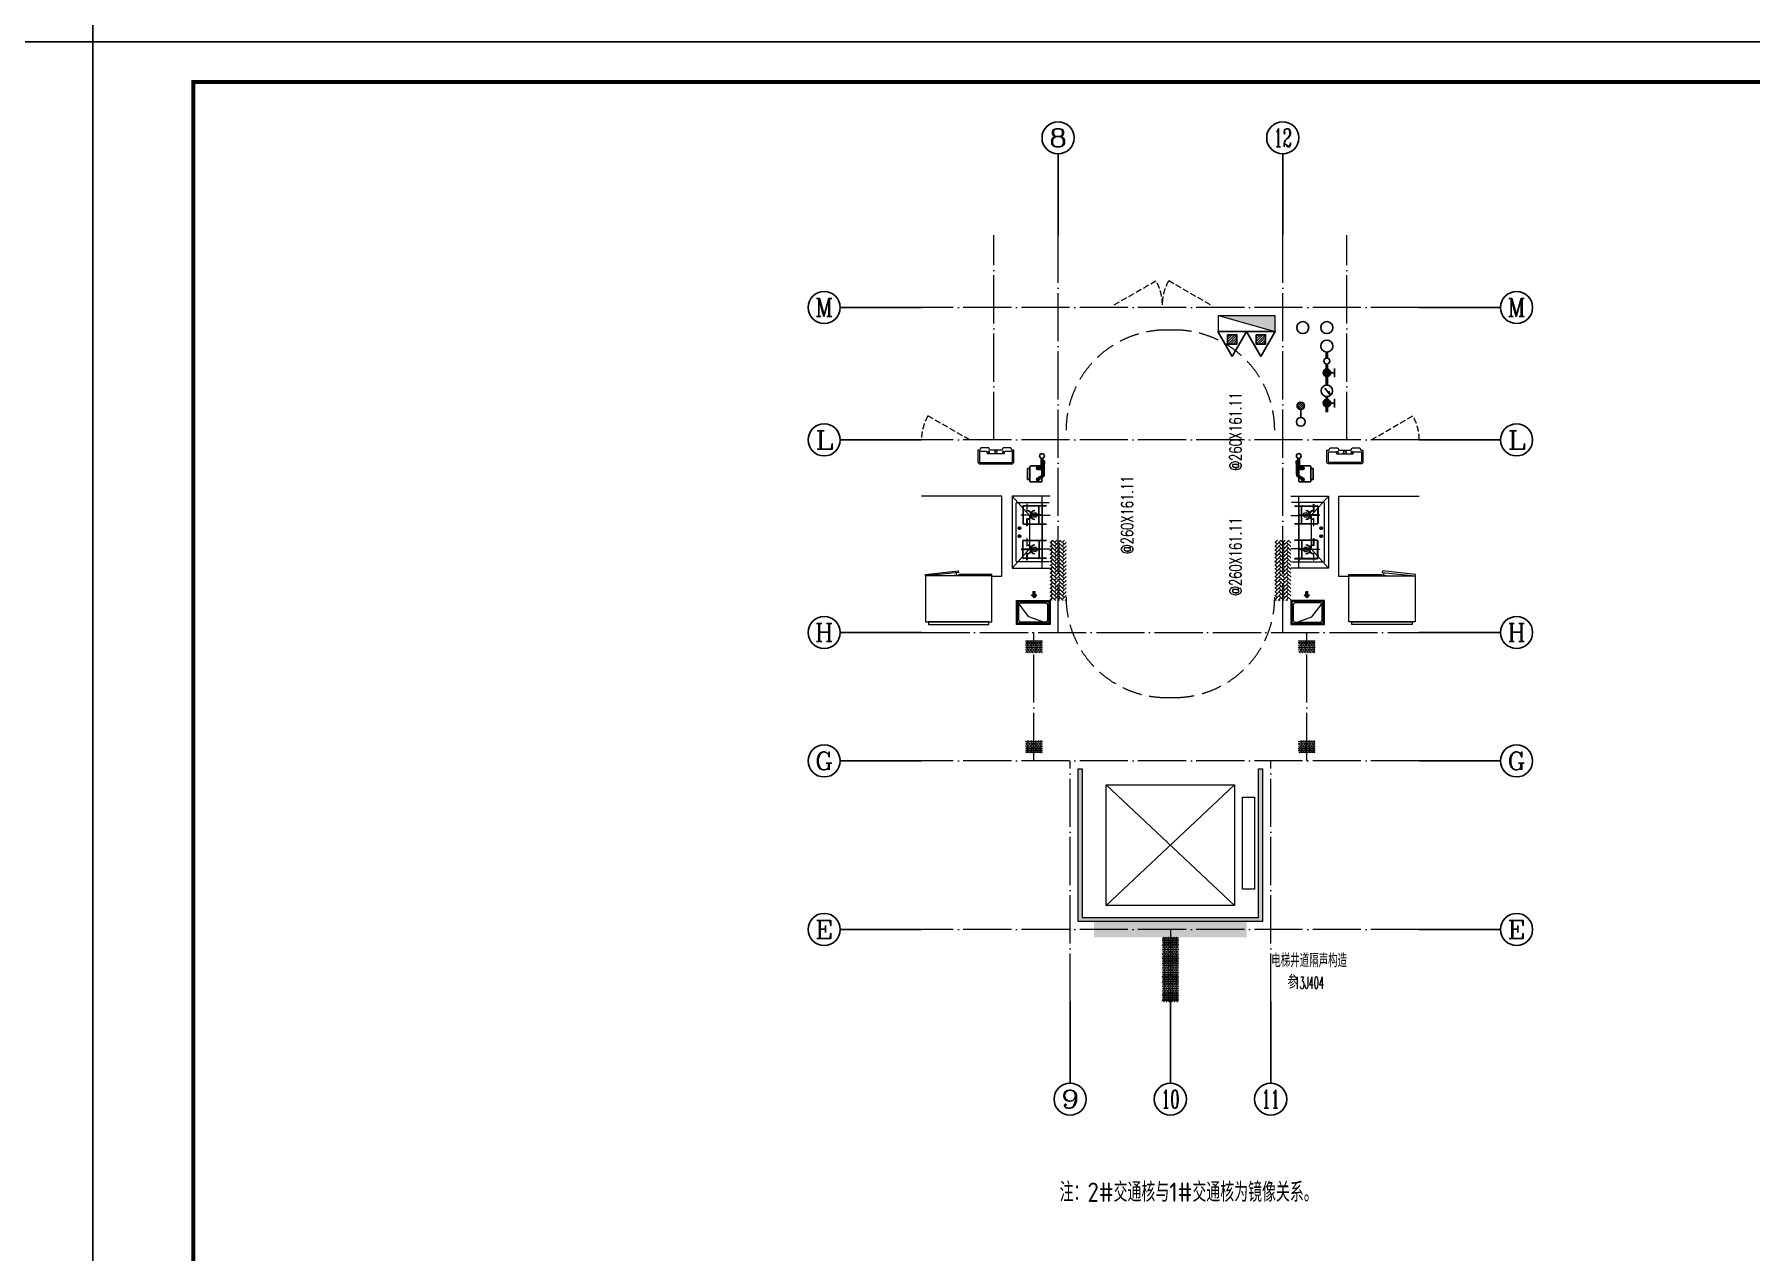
# Model space of a CAD drawing. Extents: x -518115 to 790560, y -210384 to 1628073.
# Drawn here: x 539400 to 560790, y 9715 to 24885 of the extents above; entities that cross this region are included whole.
import ezdxf
from ezdxf.enums import TextEntityAlignment as Align

# ---------------------------------------------------------------- set-up
doc = ezdxf.new("R2010")
doc.units = 0
doc.header["$LTSCALE"] = 1000
doc.header["$MEASUREMENT"] = 0
doc.linetypes.add('DASH', pattern=[0.35, 0.25, -0.1])
doc.linetypes.add('DOTE', pattern=[2.42, 2, -0.2, 0.02, -0.2])
for name, color, linetype, lineweight in [('3.5方案汇报，与郭总、侯月琴确定户型_t8$0$STAIR', 2, 'Continuous', 18), ('DOTE', 19, 'DOTE', 9), ('EQUIP_消火栓', 242, 'Continuous', 18), ('LVTRY', 1, 'Continuous', 13), ('PUB_HATCH', 8, 'Continuous', 9), ('STAIR', 2, 'Continuous', 18), ('WINDOW', 144, 'Continuous', 15), ('填充', 251, 'Continuous', 5), ('平面-空调预留孔', 173, 'Continuous', 15), ('立面-洞口示意', 152, 'Continuous', 13)]:
    doc.layers.add(name, color=color, linetype=linetype, lineweight=lineweight)
for name, color, linetype in [('AH-FURNITURE', 1, 'Continuous'), ('AXIS', 3, 'Continuous'), ('AXIS_TEXT', 4, 'Continuous'), ('EQUIP_地漏', 7, 'Continuous'), ('EQUIP_消防', 7, 'Continuous'), ('PUB_TEXT', 4, 'Continuous'), ('text', 7, 'Continuous'), ('VPIPE-凝结', 150, 'Continuous'), ('VPIPE-废水', 31, 'Continuous'), ('VPIPE-消防', 1, 'TG_X'), ('VPIPE-给水', 3, 'TG_J'), ('保温', 6, 'Continuous'), ('图框', 140, 'Continuous'), ('建筑-排气道', 9, 'Continuous'), ('污水', 3, 'Continuous'), ('给水', 4, 'Continuous')]:
    doc.layers.add(name, color=color, linetype=linetype)
doc.layers.add('yichutu', color=7, linetype='Continuous', true_color=0xffffff, plot=False)
doc.styles.add('_TCH_AXIS', font='COMPLEX', dxfattribs={"bigfont": 'GBCBIG'})
doc.styles.add('_TCH_DIM', font='SIMPLEX.shx', dxfattribs={"width": 0.7, "bigfont": 'GBCBIG.shx'})
doc.styles.add('COMPLEX', font='COMPLEX')
doc.styles.get("Standard").update_dxf_attribs({"font": 'gbenor.shx', "bigfont": 'gbcbig.shx'})
doc.styles.add('TG_LINETYPE', font='SIMPLEX', dxfattribs={"width": 0.8, "height": 3, "bigfont": 'HZTXT'})
doc.linetypes.add('TG_J', pattern='A,2,-0.22,["J",TG_LINETYPE,S=0.1,R=0,X=-0.18,Y=-0.15],0', length=2.22)
doc.linetypes.add('TG_X', pattern='A,4,-0.3,["X",TG_LINETYPE,S=0.1,R=0,X=-0.23,Y=-0.15],0', length=4.3)
pattern_1 = [(45, (120441.77, -354892.905), (0, 47.4157523), [100.584, -33.528]), (135, (120465.476, -354869.198), (3e-15, 47.4157523), [100.584, -33.528])]
pattern_2 = [(90, (120441.769, -354892.905), (-16.49778, 1e-15), [9.525, -19.05]), (210, (120441.769, -354892.905), (8.24889, -14.2874966), [9.525, -19.05]), (150, (120441.769, -354883.38), (-8.24889, -14.2874966), [9.525, -19.05])]

# ---------------------------------------------------------------- blocks, each defined once
blk = doc.blocks.new('A$C549D2611')
at = {"layer": '图框'}
blk.add_lwpolyline([(0, 0), (42050, 0), (42050, -29700), (0, -29700)], close=True, dxfattribs=at)
blk.add_lwpolyline([(0, 0), (42050, 0), (42050, -29700), (0, -29700)], close=True, dxfattribs=at)
at = {"layer": '图框', "const_width": 50}
blk.add_lwpolyline([(41550, -29200), (41550, -500), (1250, -500), (1250, -29200)], close=True, dxfattribs=at)
blk = doc.blocks.new('_AXISO')
blk.add_circle((0, 0), 0.5)
at = {"layer": 'AXIS_TEXT', "style": 'COMPLEX', "width": 1.041667}
blk.add_attdef('A', text='', height=0.56, dxfattribs=at).set_placement((-0.25, -0.28), (0.25, -0.28), align=Align.FIT)
blk = doc.blocks.new('$TwtSys$00000141')
at = {"color": 1}
for p, q in [((-47, 4), (-5, 46)), ((-47, 4), (-5, 46)), ((-44, -18), (18, 44)), ((-44, -18), (18, 44)), ((-33, -33), (33, 33)), ((-33, -33), (33, 33)), ((-16, -44), (44, 16)), ((-16, -44), (44, 16)), ((6, -46), (46, -6)), ((6, -46), (46, -6))]:
    blk.add_line(p, q, dxfattribs=at)
blk.add_circle((0, 0), 47, dxfattribs=at)
blk.add_circle((0, 0), 47, dxfattribs=at)
blk = doc.blocks.new('A$C2705576B')
at = {"layer": '给水'}
h = blk.add_hatch(color=256, dxfattribs=at)
edge = h.paths.add_edge_path()
edge.add_arc((417, -1741), 47.2, 0, 360)
h = blk.add_hatch(color=256, dxfattribs=at)
edge = h.paths.add_edge_path()
edge.add_arc((795, -1741), 47.2, 0, 360)
for p, q in [((363, -1645), (472, -1645)), ((417, -1741), (417, -1645)), ((601, -1768), (525, -1704)), ((525, -1704), (564, -1715)), ((740, -1645), (849, -1645)), ((795, -1741), (795, -1645))]:
    blk.add_line(p, q, dxfattribs=at)
at = {"layer": '给水', "const_width": 35.4}
for points in [[(499, -1741), (302, -1741)], [(903, -1741), (641, -1741)], [(1053, -1741), (978, -1741)]]:
    blk.add_lwpolyline(points, dxfattribs=at)
at = {"layer": '给水'}
for centre, radius in [((417, -1741), 47.2), ((570, -1741), 70.8), ((795, -1741), 47.2), ((941, -1741), 37.5)]:
    blk.add_circle(centre, radius, dxfattribs=at)
blk = doc.blocks.new('FRSDFDGDGDRGDR')
at = {"layer": '平面-空调预留孔'}
for p, q in [((699612, 775044), (699612, 775441)), ((699619, 775448), (699746, 775448)), ((699746, 775448), (699746, 775355)), ((699720, 775342), (699720, 775143)), ((699727, 775349), (699740, 775349)), ((699746, 775037), (699619, 775037)), ((699727, 775136), (699740, 775136)), ((699746, 775130), (699746, 775037))]:
    blk.add_line(p, q, dxfattribs=at)
blk.add_lwpolyline([(699766, 775167), (699793, 775154), (699793, 775057), (699766, 775044), (699766, 775018), (699619, 775018, -0.414214), (699593, 775044), (699593, 775441, -0.414214), (699619, 775468), (699766, 775468), (699766, 775441), (699793, 775428), (699793, 775332), (699766, 775318)], format="xyb", close=True, dxfattribs=at)
for centre, radius in [((699740, 775243), 15.8), ((699740, 775332), 10.6), ((699740, 775154), 10.6)]:
    blk.add_circle(centre, radius, dxfattribs=at)
for centre, start, end in [((699619, 775441), 90, 180), ((699727, 775342), 90, 180), ((699740, 775355), 270, 360), ((699619, 775044), 180, 270), ((699727, 775143), 180, 270), ((699740, 775130), 0, 90)]:
    blk.add_arc(centre, 6.6, start, end, dxfattribs=at)
blk = doc.blocks.new('*U68')
h = blk.add_hatch(color=5)
h.set_gradient(color1=(0, 0, 255), rotation=180, tint=1)
h.paths.add_polyline_path([(0, 0), (-6.35, -6.35), (-6.35, -2.159), (-15, -2.159), (-15, 2.159), (-6.35, 2.159), (-6.35, 6.35)])
at = {"color": 0, "linetype": 'Continuous'}
blk.add_lwpolyline([(0, 0), (-6.35, -6.35), (-6.35, -2.159), (-15, -2.159), (-15, 2.159), (-6.35, 2.159), (-6.35, 6.35)], close=True, dxfattribs=at)
blk = doc.blocks.new('sgrsefv')
at = {"layer": 'PUB_HATCH'}
blk.add_hatch(color=256, dxfattribs=at).paths.add_polyline_path([(1112933, 840916), (1112933, 840646), (1113073, 840646), (1113073, 840661), (1112968, 840661), (1112948, 840681), (1112948, 840881), (1112968, 840901), (1113288, 840901), (1113308, 840881), (1113308, 840681), (1113288, 840661), (1113183, 840661), (1113183, 840646), (1113323, 840646), (1113323, 840916)])
at = {"layer": 'LVTRY', "color": 1}
for p, q in [((1113073, 840661), (1113073, 840646)), ((1113183, 840661), (1113183, 840646))]:
    blk.add_line(p, q, dxfattribs=at)
for points in [[(1112918, 840931), (1113338, 840931), (1113338, 840631), (1112918, 840631)], [(1112933, 840916), (1113323, 840916), (1113323, 840646), (1112933, 840646)], [(1113288, 840661), (1112968, 840661), (1112948, 840681), (1112948, 840881), (1112968, 840901), (1113288, 840901), (1113308, 840881), (1113308, 840681), (1113288, 840661)]]:
    blk.add_lwpolyline(points, close=True, dxfattribs=at)
at = {"layer": '立面-洞口示意'}
blk.add_lwpolyline([(1112918, 840931), (1113182, 840837), (1113338, 840631)], dxfattribs=at)
at = {"layer": '建筑-排气道', "xscale": -5, "yscale": 5, "zscale": 5, "rotation": 270}
blk.add_blockref('*U68', (1113118, 840599), dxfattribs=at)
blk = doc.blocks.new('A-Kitchen-7')
at = {"layer": 'LVTRY'}
for p, q in [((-519, 780), (-7, 834)), ((-4, 811), (-515, 756)), ((-29, 767), (-35, 806)), ((-7, 834), (-4, 811)), ((-515, 756), (-519, 780)), ((515, 756), (-515, 756)), ((-515, 756), (-515, 40)), ((-486, 761), (-485, 756)), ((-29, 767), (-112, 756)), ((515, 780), (0, 780)), ((0, 756), (0, 780)), ((515, 756), (515, 780)), ((515, 40), (515, 756)), ((-515, 40), (515, 40))]:
    blk.add_line(p, q, dxfattribs=at)
blk.add_lwpolyline([(-469, 40), (-469, 0), (469, 0), (469, 40)], close=True, dxfattribs=at)
blk = doc.blocks.new('A$C60D053AF')
at = {"layer": 'AH-FURNITURE', "color": 8}
for p, q in [((233, -90), (128, -90)), ((233, -110), (128, -110)), ((193, -71), (328, -71)), ((193, -91), (328, -91)), ((245, -129), (245, -122)), ((265, -129), (265, -122)), ((342, -97), (370, -143)), ((356, -83), (384, -129)), ((255, -281), (255, -251)), ((255, -281), (393, -281)), ((393, -281), (393, -251))]:
    blk.add_line(p, q, dxfattribs=at)
for points in [[(170, -68, 1), (170, -94), (193, -94), (193, -68)], [(234, -251), (414, -251, 0.414214), (424, -241), (424, -111, 0.414214), (414, -101), (234, -101, 0.414214), (224, -111), (224, -241, 0.414214)], [(268, -122), (268, -107, 0.414214), (248, -87), (233, -87), (233, -113), (242, -113), (242, -122)], [(242, -152, 1), (268, -152), (268, -129), (242, -129)], [(384, -161, 1), (402, -143), (386, -127), (368, -145)]]:
    blk.add_lwpolyline(points, format="xyb", close=True, dxfattribs=at)
for centre, radius in [((100, -100), 30), ((255, -152), 15), ((255, -152), 10), ((393, -152), 15), ((393, -152), 10)]:
    blk.add_circle(centre, radius, dxfattribs=at)
for radius in [40, 20]:
    blk.add_arc((328, -111), radius, 45, 90, dxfattribs=at)
blk = doc.blocks.new('$TwtSys$00000546')
h = blk.add_hatch()
h.set_pattern_fill('ANSI31', color=1, scale=200, style=0)
h.set_pattern_definition([(45, (-38543.802, -6670.83), (-17.67767, 17.67767), [])])
h.paths.add_polyline_path([(-65, 174), (65, 174), (65, 44), (-65, 44)])
at = {"color": 1}
for points in [[(0, 344), (-198, 0), (198, 0)], [(-65, 174), (65, 174), (65, 44), (-65, 44)]]:
    blk.add_lwpolyline(points, close=True, dxfattribs=at)
blk = doc.blocks.new('$TwtSys$00000434')
for p, q in [((-0.5, 0.5), (-0.5, -0.5)), ((-0.5, -0.5), (0.5, 0.5)), ((0.5, 0.5), (-0.5, 0.5)), ((0.5, -0.5), (0.5, 0.5)), ((-0.5, -0.5), (0.5, -0.5))]:
    blk.add_line(p, q)
blk.add_solid([(0.5, -0.5), (0.5, 0.5), (-0.5, -0.5)])
blk = doc.blocks.new('yct-841-594-84100-59399.9999999999-100-1000.0')
at = {"layer": 'yichutu', "color": 7, "true_color": 0xffffff}
blk.add_lwpolyline([(0, 0), (0, 59400), (84100, 59400), (84100, 0)], close=True, dxfattribs=at)

msp = doc.modelspace()

# ---------------------------------------------------------------- hatches: boundary and pattern name
at = {"layer": '保温', "linetype": 'ByBlock', "ltscale": 10}
h = msp.add_hatch(dxfattribs=at)
h.set_pattern_fill('AR-HBONE', color=251, scale=55)
h.set_pattern_definition(pattern_1)
h.paths.add_polyline_path([(552058.2, 17831.1), (552258.2, 17831.1), (552258.2, 18580.8), (552058.2, 18580.8)])
h = msp.add_hatch(dxfattribs=at)
h.set_pattern_fill('AR-HBONE', color=251, scale=55)
h.set_pattern_definition(pattern_1)
h.paths.add_polyline_path([(555058.3, 17831.1), (554858.3, 17831.1), (554858.3, 18580.8), (555058.3, 18580.8)])
at = {"layer": '保温', "linetype": 'Continuous', "ltscale": 10}
h = msp.add_hatch(dxfattribs=at)
h.set_pattern_fill('HEX', color=251, scale=10, angle=90, style=0)
h.set_pattern_definition(pattern_2)
h.paths.add_polyline_path([(551758.3, 17180.8), (551958.3, 17180.8), (551958.4, 17330.8), (551758.4, 17330.8)])
h = msp.add_hatch(dxfattribs=at)
h.set_pattern_fill('HEX', color=251, scale=10, angle=90, style=0)
h.set_pattern_definition(pattern_2)
h.paths.add_polyline_path([(555358.3, 17180.8), (555158.3, 17180.8), (555158.2, 17330.8), (555358.2, 17330.8)])
h = msp.add_hatch(dxfattribs=at)
h.set_pattern_fill('HEX', color=251, scale=10, angle=90, style=0)
h.set_pattern_definition(pattern_2)
h.paths.add_polyline_path([(551758.3, 15930.8), (551958.3, 15930.8), (551958.4, 16080.8), (551758.4, 16080.8)])
h = msp.add_hatch(dxfattribs=at)
h.set_pattern_fill('HEX', color=251, scale=10, angle=90, style=0)
h.set_pattern_definition(pattern_2)
h.paths.add_polyline_path([(555358.3, 15930.8), (555158.3, 15930.8), (555158.2, 16080.8), (555358.2, 16080.8)])
h = msp.add_hatch(dxfattribs=at)
h.set_pattern_fill('HEX', color=251, scale=10, angle=90, style=0)
h.set_pattern_definition([(90, (49675.877, -506517.641), (-16.49778, 1e-15), [9.525, -19.05]), (210, (49675.877, -506517.641), (8.24889, -14.2874966), [9.525, -19.05]), (150, (49675.877, -506508.116), (-8.24889, -14.2874966), [9.525, -19.05])])
h.paths.add_polyline_path([(554508.3, 13630.8), (554508.3, 13830.8), (552608.3, 13830.8), (552608.3, 13630.8)])
h = msp.add_hatch(dxfattribs=at)
h.set_pattern_fill('HEX', color=251, scale=10, angle=90, style=0)
h.set_pattern_definition([(90, (49675.877, -507017.641), (-16.49778, 1e-15), [9.525, -19.05]), (210, (49675.877, -507017.641), (8.24889, -14.2874966), [9.525, -19.05]), (150, (49675.877, -507008.116), (-8.24889, -14.2874966), [9.525, -19.05])])
h.paths.add_polyline_path([(553458.4, 12830.8), (553658.4, 12830.8), (553658.4, 13630.8), (553458.4, 13630.8)])
at = {"layer": '填充'}
h = msp.add_hatch(dxfattribs=at)
h.set_pattern_fill('隔热材料02', color=256, scale=100, style=0)
h.set_pattern_definition([(0, (-620650.05, -594907.81), (0, 50), []), (0, (-620650.05, -594891.14), (0, 50), []), (270, (-620606.31, -594882.51), (50, -9e-15), [5.01775, -44.98225]), (270, (-620643.767, -594882.51), (50, -9e-15), [5.01775, -44.98225]), (90, (-620618.255, -594916.44), (-50, 3e-15), [5.01775, -44.98225]), (90, (-620631.82, -594916.44), (-50, 3e-15), [5.01775, -44.98225]), (180, (-620600.025, -594924.475), (-6e-15, -50), [50.02425, 0.02425]), (135, (-620613.983, -594921.966), (3e-15, 49.99987405), [4.268, -66.44275]), (116.56505, (-620567, -594918.948), (0.00011283, 49.99993342), [2.805, -108.9985]), (116.56505, (-620617, -594918.948), (0.00011283, 49.99993342), [2.805, -108.9985]), (153.43495, (-620558.965, -594924.475), (-0.0001128, 49.9999334), [5.61, -106.1935]), (153.43495, (-620608.965, -594924.475), (-0.0001128, 49.9999334), [5.61, -106.1935]), (63.43495, (-620568.255, -594911.422), (-0.00011283, 49.99993342), [26.714, -85.0895]), (63.43495, (-620618.255, -594911.422), (-0.00011283, 49.99993342), [26.714, -85.0895]), (116.56505, (-620556.308, -594882.51), (0.00011283, 49.99993342), [2.805, -108.9985]), (116.56505, (-620606.308, -594882.51), (0.00011283, 49.99993342), [2.805, -108.9985]), (135, (-620607.563, -594880), (3e-15, 49.99987405), [4.268, -66.44275]), (153.43495, (-620560.58, -594876.984), (-0.0001128, 49.9999334), [5.61, -106.1935]), (153.43495, (-620610.58, -594876.984), (-0.0001128, 49.9999334), [5.61, -106.1935]), (45, (-620642.512, -594880), (0, 49.99987405), [4.268, -66.44275]), (63.43495, (-620593.767, -594882.51), (-0.00011283, 49.99993342), [2.805, -108.9985]), (63.43495, (-620643.767, -594882.51), (-0.00011283, 49.99993342), [2.805, -108.9985]), (26.56505, (-620589.495, -594876.984), (0.0001128, 49.9999334), [5.61, -106.1935]), (26.56505, (-620639.495, -594876.984), (0.0001128, 49.9999334), [5.61, -106.1935]), (116.56505, (-620581.82, -594911.422), (0.00011283, 49.99993342), [26.714, -85.0895]), (116.56505, (-620631.82, -594911.422), (0.00011283, 49.99993342), [26.714, -85.0895]), (45, (-620636.092, -594921.966), (0, 49.99987405), [4.268, -66.44275]), (63.43495, (-620583.074, -594918.948), (-0.00011283, 49.99993342), [2.805, -108.9985]), (63.43495, (-620633.074, -594918.948), (-0.00011283, 49.99993342), [2.805, -108.9985]), (26.56505, (-620591.11, -594924.475), (0.0001128, 49.9999334), [5.61, -106.1935]), (26.56505, (-620641.11, -594924.475), (0.0001128, 49.9999334), [5.61, -106.1935])])
h.paths.add_polyline_path([(554658.3, 15730.8), (554708.3, 15730.8), (554708.3, 13830.8), (552408.3, 13830.8), (552408.3, 15730.8), (552458.3, 15730.8), (552458.3, 13880.8), (554658.3, 13880.8)])

# ---------------------------------------------------------------- linework, layer by layer
at = {"layer": '3.5方案汇报，与郭总、侯月琴确定户型_t8$0$STAIR'}
for p, q in [((552758.3, 15530.8), (554358.3, 14030.8)), ((554358.3, 15530.8), (552758.3, 14030.8))]:
    msp.add_line(p, q, dxfattribs=at)
for points in [[(552758.3, 14030.8), (552758.3, 15530.8), (554358.3, 15530.8), (554358.3, 14030.8)], [(554458.3, 14230.8), (554458.3, 15380.8), (554608.3, 15380.8), (554608.3, 14230.8)]]:
    msp.add_lwpolyline(points, close=True, dxfattribs=at)
at = {"layer": 'AXIS'}
for p, q in [((552158.3, 22380.8), (552158.3, 23395.4)), ((554958.3, 22380.8), (554958.3, 23395.4)), ((550458.3, 21480.8), (549443.7, 21480.8)), ((556658.3, 21480.8), (557673, 21480.8)), ((550458.3, 19830.8), (549443.7, 19830.8)), ((556658.3, 19830.8), (557673, 19830.8)), ((550458.3, 17431.1), (549443.7, 17431.1)), ((556658.3, 17431.1), (557673, 17431.1)), ((550458.3, 15830.8), (549443.7, 15830.8)), ((556658.3, 15830.8), (557673, 15830.8)), ((550458.3, 13730.8), (549443.7, 13730.8)), ((556658.3, 13730.8), (557673, 13730.8)), ((552308.3, 12830.8), (552308.3, 11816.2)), ((553557.9, 12830.8), (553557.9, 11816.2)), ((554808.3, 12830.8), (554808.3, 11816.2))]:
    msp.add_line(p, q, dxfattribs=at)
at = {"layer": 'DOTE', "linetype": 'DOTE', "ltscale": 0.3}
for p, q in [((551358.3, 19830.8), (551358.3, 22380.8)), ((552158.3, 17431.1), (552158.3, 22380.8)), ((554958.3, 17431.1), (554958.3, 22380.8)), ((555758.3, 19830.8), (555758.3, 22380.8)), ((556658.3, 21480.8), (550458.3, 21480.8)), ((556658.3, 19830.8), (550458.3, 19830.8)), ((550458.3, 17431.1), (556658.3, 17431.1)), ((551858.3, 15830.8), (551858.3, 17430.8)), ((555258.3, 15830.8), (555258.3, 17430.8)), ((556658.3, 15830.8), (550458.3, 15830.8)), ((552308.3, 12830.8), (552308.3, 15830.8)), ((554808.3, 12830.8), (554808.3, 15830.8)), ((556658.3, 13730.8), (550458.3, 13730.8)), ((553558.3, 13730.8), (553558.3, 12830.8))]:
    msp.add_line(p, q, dxfattribs=at)
at = {"layer": 'LVTRY', "color": 251}
for p, q in [((551588.1, 19131.4), (551588.1, 18231.4)), ((552058.3, 19131.4), (551588.1, 19131.4)), ((551804.1, 18888.5), (551588.1, 19131.4)), ((551958.3, 18231.4), (551958.3, 19131.4)), ((555058.3, 19130.8), (555528.6, 19130.8)), ((555158.3, 18230.8), (555158.3, 19130.8)), ((555312.6, 18887.9), (555528.6, 19130.8)), ((555528.6, 19130.8), (555528.6, 18230.8)), ((551804.1, 18888.5), (551804.1, 18473.4)), ((552058.3, 18888.5), (551804.1, 18888.5)), ((555058.3, 18887.9), (555312.6, 18887.9)), ((555312.6, 18887.9), (555312.6, 18472.8)), ((551588.1, 18231.4), (551804.1, 18473.4)), ((551804.1, 18473.4), (552058.3, 18473.4)), ((555312.6, 18472.8), (555058.3, 18472.8)), ((555528.6, 18230.8), (555312.6, 18472.8)), ((551588.1, 18231.4), (552058.3, 18231.4)), ((555528.6, 18230.8), (555058.3, 18230.8))]:
    msp.add_line(p, q, dxfattribs=at)
at = {"layer": 'LVTRY'}
for p, q in [((551638.3, 18321.4), (551638.3, 19041.4)), ((551648.3, 19051.4), (552048.3, 19051.4)), ((551958.3, 19041.4), (551958.3, 18321.4)), ((555468.3, 19050.8), (555068.3, 19050.8)), ((555158.3, 19040.8), (555158.3, 18320.8)), ((555478.3, 18320.8), (555478.3, 19040.8)), ((551698.3, 18894.2), (551698.3, 18898.7)), ((551698.3, 18898.7), (551825.8, 18898.7)), ((551825.8, 18894.2), (551698.3, 18894.2)), ((551718.3, 19001.4), (551718.3, 18791.4)), ((551723.3, 19001.4), (551723.3, 18791.4)), ((552013.3, 19011.4), (551728.3, 19011.4)), ((552013.3, 19006.4), (551728.3, 19006.4)), ((551773.1, 19031.4), (551768.6, 19031.4)), ((551768.6, 19031.4), (551768.6, 18941.4)), ((551768.6, 18941.4), (551773.1, 18941.4)), ((551768.6, 18851.4), (551773.1, 18851.4)), ((551768.6, 18761.4), (551768.6, 18851.4)), ((551773.1, 18941.4), (551773.1, 19031.4)), ((551773.1, 18851.4), (551773.1, 18761.4)), ((551815.8, 18898.7), (551815.8, 18894.2)), ((551943.3, 18898.7), (551815.8, 18898.7)), ((551815.8, 18894.2), (551943.3, 18894.2)), ((551825.8, 18898.7), (551825.8, 18894.2)), ((551918.3, 18791.4), (551918.3, 19001.4)), ((551923.3, 18791.4), (551923.3, 19001.4)), ((551943.3, 18894.2), (551943.3, 18898.7)), ((551958.3, 18473.4), (551958.3, 18888.5)), ((555103.3, 19010.8), (555388.3, 19010.8)), ((555103.3, 19005.8), (555388.3, 19005.8)), ((555158.3, 18472.8), (555158.3, 18887.9)), ((555173.3, 18893.6), (555173.3, 18898.1)), ((555173.3, 18898.1), (555300.8, 18898.1)), ((555300.8, 18893.6), (555173.3, 18893.6)), ((555193.3, 18790.8), (555193.3, 19000.8)), ((555198.3, 18790.8), (555198.3, 19000.8)), ((555290.8, 18898.1), (555290.8, 18893.6)), ((555418.3, 18898.1), (555290.8, 18898.1)), ((555290.8, 18893.6), (555418.3, 18893.6)), ((555300.8, 18898.1), (555300.8, 18893.6)), ((555343.6, 19030.8), (555348.1, 19030.8)), ((555343.6, 18940.8), (555343.6, 19030.8)), ((555348.1, 18940.8), (555343.6, 18940.8)), ((555343.6, 18850.8), (555343.6, 18760.8)), ((555348.1, 18850.8), (555343.6, 18850.8)), ((555348.1, 19030.8), (555348.1, 18940.8)), ((555348.1, 18760.8), (555348.1, 18850.8)), ((555393.3, 19000.8), (555393.3, 18790.8)), ((555398.3, 19000.8), (555398.3, 18790.8)), ((555418.3, 18893.6), (555418.3, 18898.1)), ((551658.9, 18731.4), (551697.7, 18731.4)), ((551658.9, 18631.4), (551697.7, 18631.4)), ((551678.3, 18712), (551678.3, 18750.8)), ((551678.3, 18612), (551678.3, 18650.8)), ((551728.3, 18786.4), (552013.3, 18786.4)), ((551728.3, 18781.4), (552013.3, 18781.4)), ((551773.1, 18761.4), (551768.6, 18761.4)), ((555388.3, 18785.8), (555103.3, 18785.8)), ((555388.3, 18780.8), (555103.3, 18780.8)), ((555343.6, 18760.8), (555348.1, 18760.8)), ((555457.7, 18730.8), (555419, 18730.8)), ((555457.7, 18630.8), (555419, 18630.8)), ((555438.3, 18711.4), (555438.3, 18750.2)), ((555438.3, 18611.4), (555438.3, 18650.2)), ((551698.3, 18468.7), (551698.3, 18464.2)), ((551825.8, 18468.7), (551698.3, 18468.7)), ((551698.3, 18464.2), (551825.8, 18464.2)), ((551718.3, 18361.4), (551718.3, 18571.4)), ((551723.3, 18361.4), (551723.3, 18571.4)), ((551728.3, 18581.4), (552013.3, 18581.4)), ((551728.3, 18576.4), (552013.3, 18576.4)), ((551773.1, 18601.4), (551768.6, 18601.4)), ((551768.6, 18601.4), (551768.6, 18511.4)), ((551768.6, 18511.4), (551773.1, 18511.4)), ((551768.6, 18421.4), (551773.1, 18421.4)), ((551768.6, 18331.4), (551768.6, 18421.4)), ((551773.1, 18511.4), (551773.1, 18601.4)), ((551773.1, 18421.4), (551773.1, 18331.4)), ((551815.8, 18468.7), (551943.3, 18468.7)), ((551815.8, 18464.2), (551815.8, 18468.7)), ((551943.3, 18464.2), (551815.8, 18464.2)), ((551825.8, 18464.2), (551825.8, 18468.7)), ((551918.3, 18571.4), (551918.3, 18361.4)), ((551923.3, 18571.4), (551923.3, 18361.4)), ((551943.3, 18468.7), (551943.3, 18464.2)), ((555388.3, 18580.8), (555103.3, 18580.8)), ((555388.3, 18575.8), (555103.3, 18575.8)), ((555173.3, 18468.1), (555173.3, 18463.6)), ((555300.8, 18468.1), (555173.3, 18468.1)), ((555173.3, 18463.6), (555300.8, 18463.6)), ((555193.3, 18570.8), (555193.3, 18360.8)), ((555198.3, 18570.8), (555198.3, 18360.8)), ((555290.8, 18468.1), (555418.3, 18468.1)), ((555290.8, 18463.6), (555290.8, 18468.1)), ((555418.3, 18463.6), (555290.8, 18463.6)), ((555300.8, 18463.6), (555300.8, 18468.1)), ((555343.6, 18600.8), (555348.1, 18600.8)), ((555343.6, 18510.8), (555343.6, 18600.8)), ((555348.1, 18510.8), (555343.6, 18510.8)), ((555343.6, 18420.8), (555343.6, 18330.8)), ((555348.1, 18420.8), (555343.6, 18420.8)), ((555348.1, 18600.8), (555348.1, 18510.8)), ((555348.1, 18330.8), (555348.1, 18420.8)), ((555393.3, 18360.8), (555393.3, 18570.8)), ((555398.3, 18360.8), (555398.3, 18570.8)), ((555418.3, 18468.1), (555418.3, 18463.6)), ((552048.3, 18311.4), (551648.3, 18311.4)), ((552013.3, 18356.4), (551728.3, 18356.4)), ((552013.3, 18351.4), (551728.3, 18351.4)), ((551773.1, 18331.4), (551768.6, 18331.4)), ((555068.3, 18310.8), (555468.3, 18310.8)), ((555103.3, 18355.8), (555388.3, 18355.8)), ((555103.3, 18350.8), (555388.3, 18350.8)), ((555343.6, 18330.8), (555348.1, 18330.8))]:
    msp.add_line(p, q, dxfattribs=at)
for points in [[(551332.3, 18131.4), (551458.3, 18131.4), (551458.3, 19131.4), (550458.3, 19131.4)], [(555784.3, 18130.8), (555658.3, 18130.8), (555658.3, 19130.8), (556658.3, 19130.8)]]:
    msp.add_lwpolyline(points, dxfattribs=at)
for centre, radius in [((551870.8, 18896.4), 29.7), ((551870.8, 18896.4), 11.7), ((555245.8, 18895.8), 29.7), ((555245.8, 18895.8), 11.7), ((551678.3, 18731.4), 17), ((551678.3, 18631.4), 17), ((555438.3, 18730.8), 17), ((555438.3, 18630.8), 17), ((551870.8, 18466.4), 29.7), ((551870.8, 18466.4), 11.7), ((555245.8, 18465.8), 29.7), ((555245.8, 18465.8), 11.7)]:
    msp.add_circle(centre, radius, dxfattribs=at)
for centre, radius, start, end in [((551648.3, 19041.4), 10, 90, 180), ((551948.3, 19041.4), 10, 0, 90), ((555168.3, 19040.8), 10, 90, 180), ((555468.3, 19040.8), 10, 0, 90), ((551728.3, 19001.4), 10, 90, 180), ((551728.3, 19001.4), 5, 90, 180), ((551770.8, 18896.4), 56.7, 2.27424, 87.72576), ((551770.8, 18896.4), 52.2, 2.47041, 87.52959), ((551770.8, 18896.4), 52.2, 272.47041, 357.52959), ((551770.8, 18896.4), 56.7, 272.27424, 357.72576), ((551870.8, 18896.4), 56.7, 92.27424, 177.72576), ((551870.8, 18896.4), 56.7, 182.27424, 267.72576), ((551870.8, 18896.4), 52.2, 92.47041, 177.52959), ((551870.8, 18896.4), 52.2, 182.47041, 267.52959), ((551913.3, 19001.4), 10, 0, 90), ((551913.3, 19001.4), 5, 0, 90), ((555203.3, 19000.8), 10, 90, 180), ((555203.3, 19000.8), 5, 90, 180), ((555245.8, 18895.8), 56.7, 2.27424, 87.72576), ((555245.8, 18895.8), 52.2, 2.47041, 87.52959), ((555245.8, 18895.8), 52.2, 272.47041, 357.52959), ((555245.8, 18895.8), 56.7, 272.27424, 357.72576), ((555345.8, 18895.8), 56.7, 92.27424, 177.72576), ((555345.8, 18895.8), 56.7, 182.27424, 267.72576), ((555345.8, 18895.8), 52.2, 92.47041, 177.52959), ((555345.8, 18895.8), 52.2, 182.47041, 267.52959), ((555388.3, 19000.8), 10, 0, 90), ((555388.3, 19000.8), 5, 0, 90), ((551728.3, 18791.4), 10, 180, 270), ((551728.3, 18791.4), 5, 180, 270), ((551913.3, 18791.4), 10, 270, 0), ((551913.3, 18791.4), 5, 270, 0), ((555203.3, 18790.8), 10, 180, 270), ((555203.3, 18790.8), 5, 180, 270), ((555388.3, 18790.8), 10, 270, 0), ((555388.3, 18790.8), 5, 270, 0), ((551728.3, 18571.4), 10, 90, 180), ((551728.3, 18571.4), 5, 90, 180), ((551770.8, 18466.4), 56.7, 2.27424, 87.72576), ((551770.8, 18466.4), 52.2, 2.47041, 87.52959), ((551770.8, 18466.4), 52.2, 272.47041, 357.52959), ((551770.8, 18466.4), 56.7, 272.27424, 357.72576), ((551870.8, 18466.4), 56.7, 92.27424, 177.72576), ((551870.8, 18466.4), 56.7, 182.27424, 267.72576), ((551870.8, 18466.4), 52.2, 92.47041, 177.52959), ((551870.8, 18466.4), 52.2, 182.47041, 267.52959), ((551913.3, 18571.4), 10, 0, 90), ((551913.3, 18571.4), 5, 0, 90), ((555203.3, 18570.8), 10, 90, 180), ((555203.3, 18570.8), 5, 90, 180), ((555245.8, 18465.8), 56.7, 2.27424, 87.72576), ((555245.8, 18465.8), 52.2, 2.47041, 87.52959), ((555245.8, 18465.8), 52.2, 272.47041, 357.52959), ((555245.8, 18465.8), 56.7, 272.27424, 357.72576), ((555345.8, 18465.8), 56.7, 92.27424, 177.72576), ((555345.8, 18465.8), 56.7, 182.27424, 267.72576), ((555345.8, 18465.8), 52.2, 92.47041, 177.52959), ((555345.8, 18465.8), 52.2, 182.47041, 267.52959), ((555388.3, 18570.8), 10, 0, 90), ((555388.3, 18570.8), 5, 0, 90), ((551648.3, 18321.4), 10, 180, 270), ((551728.3, 18361.4), 10, 180, 270), ((551728.3, 18361.4), 5, 180, 270), ((551913.3, 18361.4), 10, 270, 0), ((551913.3, 18361.4), 5, 270, 0), ((551948.3, 18321.4), 10, 270, 0), ((555168.3, 18320.8), 10, 180, 270), ((555203.3, 18360.8), 10, 180, 270), ((555203.3, 18360.8), 5, 180, 270), ((555388.3, 18360.8), 10, 270, 0), ((555388.3, 18360.8), 5, 270, 0), ((555468.3, 18320.8), 10, 270, 0)]:
    msp.add_arc(centre, radius, start, end, dxfattribs=at)
at = {"layer": 'STAIR', "color": 251, "linetype": 'DASH'}
for points in [[(552258.3, 19950.8, -0.4142136), (553508.3, 21200.8), (553608.3, 21200.8, -0.4142136), (554858.3, 19950.8)], [(552258.3, 17870.8, 0.4142136), (553508.3, 16620.8), (553608.3, 16620.8, 0.4142136), (554858.3, 17870.8)]]:
    msp.add_lwpolyline(points, format="xyb", dxfattribs=at)
at = {"layer": 'text', "color": 2}
msp.add_lwpolyline([(540130.5, 24790.1), (509130.5, 24790.1), (509130.5, 42598.4), (540130.5, 42598.4)], close=True, dxfattribs=at)
at = {"layer": 'VPIPE-凝结'}
msp.add_line((555183.3, 20110.8), (555183.3, 20208.8), dxfattribs=at)
at = {"layer": 'VPIPE-废水'}
msp.add_circle((555183.3, 20055.8), 55, dxfattribs=at)
at = {"layer": 'VPIPE-消防', "linetype": 'Continuous'}
msp.add_circle((555208.3, 21230.8), 75, dxfattribs=at)
at = {"layer": 'VPIPE-给水', "linetype": 'Continuous'}
for centre in [(555508.3, 21230.8), (555508.3, 21000.8)]:
    msp.add_circle(centre, 75, dxfattribs=at)
at = {"layer": 'WINDOW', "color": 250, "linetype": 'DASH', "ltscale": 0.3}
for points in [[(552858.3, 21514.2), (553378, 21814.2, -0.1316523), (553458.3, 21514.2)], [(554056.5, 21514.2), (553536.9, 21814.2, 0.1316523), (553456.5, 21514.2)], [(551056.5, 19830.8), (550536.9, 20130.8, 0.1316523), (550456.5, 19830.8)], [(556060.2, 19830.8), (556579.8, 20130.8, -0.1316523), (556660.2, 19830.8)], [(556658.3, 19831.9, 0.0004569), (556658.3, 19830.8)]]:
    msp.add_lwpolyline(points, format="xyb", dxfattribs=at)
at = {"layer": '填充'}
msp.add_lwpolyline([(554658.3, 15730.8), (554708.3, 15730.8), (554708.3, 13830.8), (552408.3, 13830.8), (552408.3, 15730.8), (552458.3, 15730.8), (552458.3, 13880.8), (554658.3, 13880.8)], close=True, dxfattribs=at)

# ---------------------------------------------------------------- block references
msp.add_blockref('A$C549D2611', (540130.5, 24790.1))
at = {"xscale": -1}
for name, p, rotation in [('FRSDFDGDGDRGDR', (-223859.2, -680061.1), 270), ('A$C60D053AF', (555058.3, 19730.8), 90), ('sgrsefv', (-557859.9, 858462.4), 180)]:
    msp.add_blockref(name, p, dxfattribs=dict(at, rotation=rotation))
for name, p, rotation in [('FRSDFDGDGDRGDR', (1330975.9, -680061.7), 90.00000000000001), ('A$C60D053AF', (552058.3, 19731.4), 270), ('sgrsefv', (1664976.6, 858463), 180)]:
    msp.add_blockref(name, p, dxfattribs=dict(rotation=rotation))
at = {"layer": 'AXIS'}
ref = msp.add_blockref('_AXISO', (552158.3, 23595.4), dxfattribs=dict(at, xscale=400, yscale=400, zscale=400))
ref.add_attrib('A', '8', dxfattribs={"layer": 'AXIS_TEXT', "height": 226.3, "style": '_TCH_AXIS', "width": 1.5}).set_placement((552045.2, 23482.3), (552271.5, 23482.3), align=Align.FIT)
ref = msp.add_blockref('_AXISO', (554958.3, 23595.4), dxfattribs=dict(at, xscale=400, yscale=400, zscale=400))
ref.add_attrib('A', '12', dxfattribs={"layer": 'AXIS_TEXT', "height": 226.27, "style": '_TCH_AXIS', "width": 0.724138}).set_placement((554845.2, 23482.3), (555071.5, 23482.3), align=Align.FIT)
ref = msp.add_blockref('_AXISO', (549243.7, 21480.8), dxfattribs=dict(at, xscale=400, yscale=400, zscale=400))
ref.add_attrib('A', 'M', dxfattribs={"layer": 'AXIS_TEXT', "height": 226.3, "style": '_TCH_AXIS'}).set_placement((549130.6, 21367.7), (549356.9, 21367.7), align=Align.FIT)
ref = msp.add_blockref('_AXISO', (557873, 21480.8), dxfattribs=dict(at, xscale=400, yscale=400, zscale=400))
ref.add_attrib('A', 'M', dxfattribs={"layer": 'AXIS_TEXT', "height": 226.3, "style": '_TCH_AXIS'}).set_placement((557759.8, 21367.7), (557986.1, 21367.7), align=Align.FIT)
ref = msp.add_blockref('_AXISO', (549243.7, 19830.8), dxfattribs=dict(at, xscale=400, yscale=400, zscale=400))
ref.add_attrib('A', 'L', dxfattribs={"layer": 'AXIS_TEXT', "height": 226.3, "style": '_TCH_AXIS', "width": 1.4}).set_placement((549130.6, 19717.7), (549356.9, 19717.7), align=Align.FIT)
ref = msp.add_blockref('_AXISO', (557873, 19830.8), dxfattribs=dict(at, xscale=400, yscale=400, zscale=400))
ref.add_attrib('A', 'L', dxfattribs={"layer": 'AXIS_TEXT', "height": 226.3, "style": '_TCH_AXIS', "width": 1.4}).set_placement((557759.8, 19717.7), (557986.1, 19717.7), align=Align.FIT)
ref = msp.add_blockref('_AXISO', (549243.7, 17431.1), dxfattribs=dict(at, xscale=400, yscale=400, zscale=400))
ref.add_attrib('A', 'H', dxfattribs={"layer": 'AXIS_TEXT', "height": 226.3, "style": '_TCH_AXIS', "width": 1.05}).set_placement((549130.6, 17318), (549356.9, 17318), align=Align.FIT)
ref = msp.add_blockref('_AXISO', (557873, 17431.1), dxfattribs=dict(at, xscale=400, yscale=400, zscale=400))
ref.add_attrib('A', 'H', dxfattribs={"layer": 'AXIS_TEXT', "height": 226.3, "style": '_TCH_AXIS', "width": 1.05}).set_placement((557759.8, 17318), (557986.1, 17318), align=Align.FIT)
ref = msp.add_blockref('_AXISO', (549243.7, 15830.8), dxfattribs=dict(at, xscale=400, yscale=400, zscale=400))
ref.add_attrib('A', 'G', dxfattribs={"layer": 'AXIS_TEXT', "height": 226.3, "style": '_TCH_AXIS', "width": 1.166667}).set_placement((549130.6, 15717.7), (549356.9, 15717.7), align=Align.FIT)
ref = msp.add_blockref('_AXISO', (557873, 15830.8), dxfattribs=dict(at, xscale=400, yscale=400, zscale=400))
ref.add_attrib('A', 'G', dxfattribs={"layer": 'AXIS_TEXT', "height": 226.3, "style": '_TCH_AXIS', "width": 1.166667}).set_placement((557759.8, 15717.7), (557986.1, 15717.7), align=Align.FIT)
ref = msp.add_blockref('_AXISO', (549243.7, 13730.8), dxfattribs=dict(at, xscale=400, yscale=400, zscale=400))
ref.add_attrib('A', 'E', dxfattribs={"layer": 'AXIS_TEXT', "height": 226.3, "style": '_TCH_AXIS', "width": 1.3125}).set_placement((549130.6, 13617.7), (549356.9, 13617.7), align=Align.FIT)
ref = msp.add_blockref('_AXISO', (557873, 13730.8), dxfattribs=dict(at, xscale=400, yscale=400, zscale=400))
ref.add_attrib('A', 'E', dxfattribs={"layer": 'AXIS_TEXT', "height": 226.3, "style": '_TCH_AXIS', "width": 1.3125}).set_placement((557759.8, 13617.7), (557986.1, 13617.7), align=Align.FIT)
ref = msp.add_blockref('_AXISO', (552308.3, 11616.2), dxfattribs=dict(at, xscale=400, yscale=400, zscale=400))
ref.add_attrib('A', '9', dxfattribs={"layer": 'AXIS_TEXT', "height": 226.3, "style": '_TCH_AXIS', "width": 1.5}).set_placement((552195.2, 11503.1), (552421.5, 11503.1), align=Align.FIT)
ref = msp.add_blockref('_AXISO', (553557.9, 11616.2), dxfattribs=dict(at, xscale=400, yscale=400, zscale=400))
ref.add_attrib('A', '10', dxfattribs={"layer": 'AXIS_TEXT', "height": 226.27, "style": '_TCH_AXIS', "width": 0.724138}).set_placement((553444.7, 11503.1), (553671, 11503.1), align=Align.FIT)
ref = msp.add_blockref('_AXISO', (554808.3, 11616.2), dxfattribs=dict(at, xscale=400, yscale=400, zscale=400))
ref.add_attrib('A', '11', dxfattribs={"layer": 'AXIS_TEXT', "height": 226.27, "style": '_TCH_AXIS', "width": 0.875}).set_placement((554695.2, 11503.1), (554921.5, 11503.1), align=Align.FIT)
at = {"layer": 'EQUIP_地漏', "xscale": -1, "rotation": 359.999999999891}
msp.add_blockref('$TwtSys$00000141', (555183.3, 20255.8), dxfattribs=at)
at = {"layer": 'EQUIP_消火栓', "xscale": -700, "yscale": 200, "zscale": 700, "rotation": 180}
msp.add_blockref('$TwtSys$00000434', (554508.3, 21280.8), dxfattribs=at)
at = {"layer": 'EQUIP_消防', "xscale": 0.9, "yscale": 0.9, "zscale": 0.9, "rotation": 180}
for p in [(554329.8, 21180.8), (554686.9, 21180.8)]:
    msp.add_blockref('$TwtSys$00000546', p, dxfattribs=at)
at = {"layer": 'LVTRY', "color": 1, "extrusion": (0, 0, -1), "yscale": 0.7999999999883585, "zscale": -0.7999999999883585}
for p, xscale in [((-550920.3, 17531.7), -0.7999999999883585), ((-556196.3, 17531.1), 0.7999999999883585)]:
    msp.add_blockref('A-Kitchen-7', p, dxfattribs=dict(at, xscale=xscale))
at = {"layer": 'yichutu', "xscale": 0.5, "yscale": 0.5, "zscale": 0.5}
msp.add_blockref('yct-841-594-84100-59399.9999999999-100-1000.0', (540130.5, -4909.9), dxfattribs=at)
at = {"layer": '污水', "xscale": -1, "rotation": 269.999999999891}
msp.add_blockref('A$C2705576B', (557249.5, 19873), dxfattribs=at)

# ---------------------------------------------------------------- texts
at = {"layer": 'PUB_TEXT', "color": 7, "style": '_TCH_DIM', "width": 0.705882}
for p in [(554445, 19449), (553095, 18409), (554445, 17889)]:
    msp.add_text('@260X161.11', height=148.75, rotation=90, dxfattribs=at).set_placement(p)
at = {"layer": 'PUB_TEXT', "color": 3, "style": '_TCH_DIM'}
for s, height, width, p in [('电梯井道隔声构造', 168.79, 0.7, (554815.5, 13260.2)), ('参', 168.8, 0.7, (555019.7, 12992.5)), ('13J404', 148.75, 0.494118, (555105.7, 12992.5))]:
    msp.add_text(s, height=height, dxfattribs=dict(at, width=width)).set_placement(p)
at = {"layer": 'PUB_TEXT', "color": 1}
msp.add_text('注：2#交通核与1#交通核为镜像关系。', height=241.135, dxfattribs=at).set_placement((552178.3, 10336.2))

doc.saveas('drawing.dxf')
